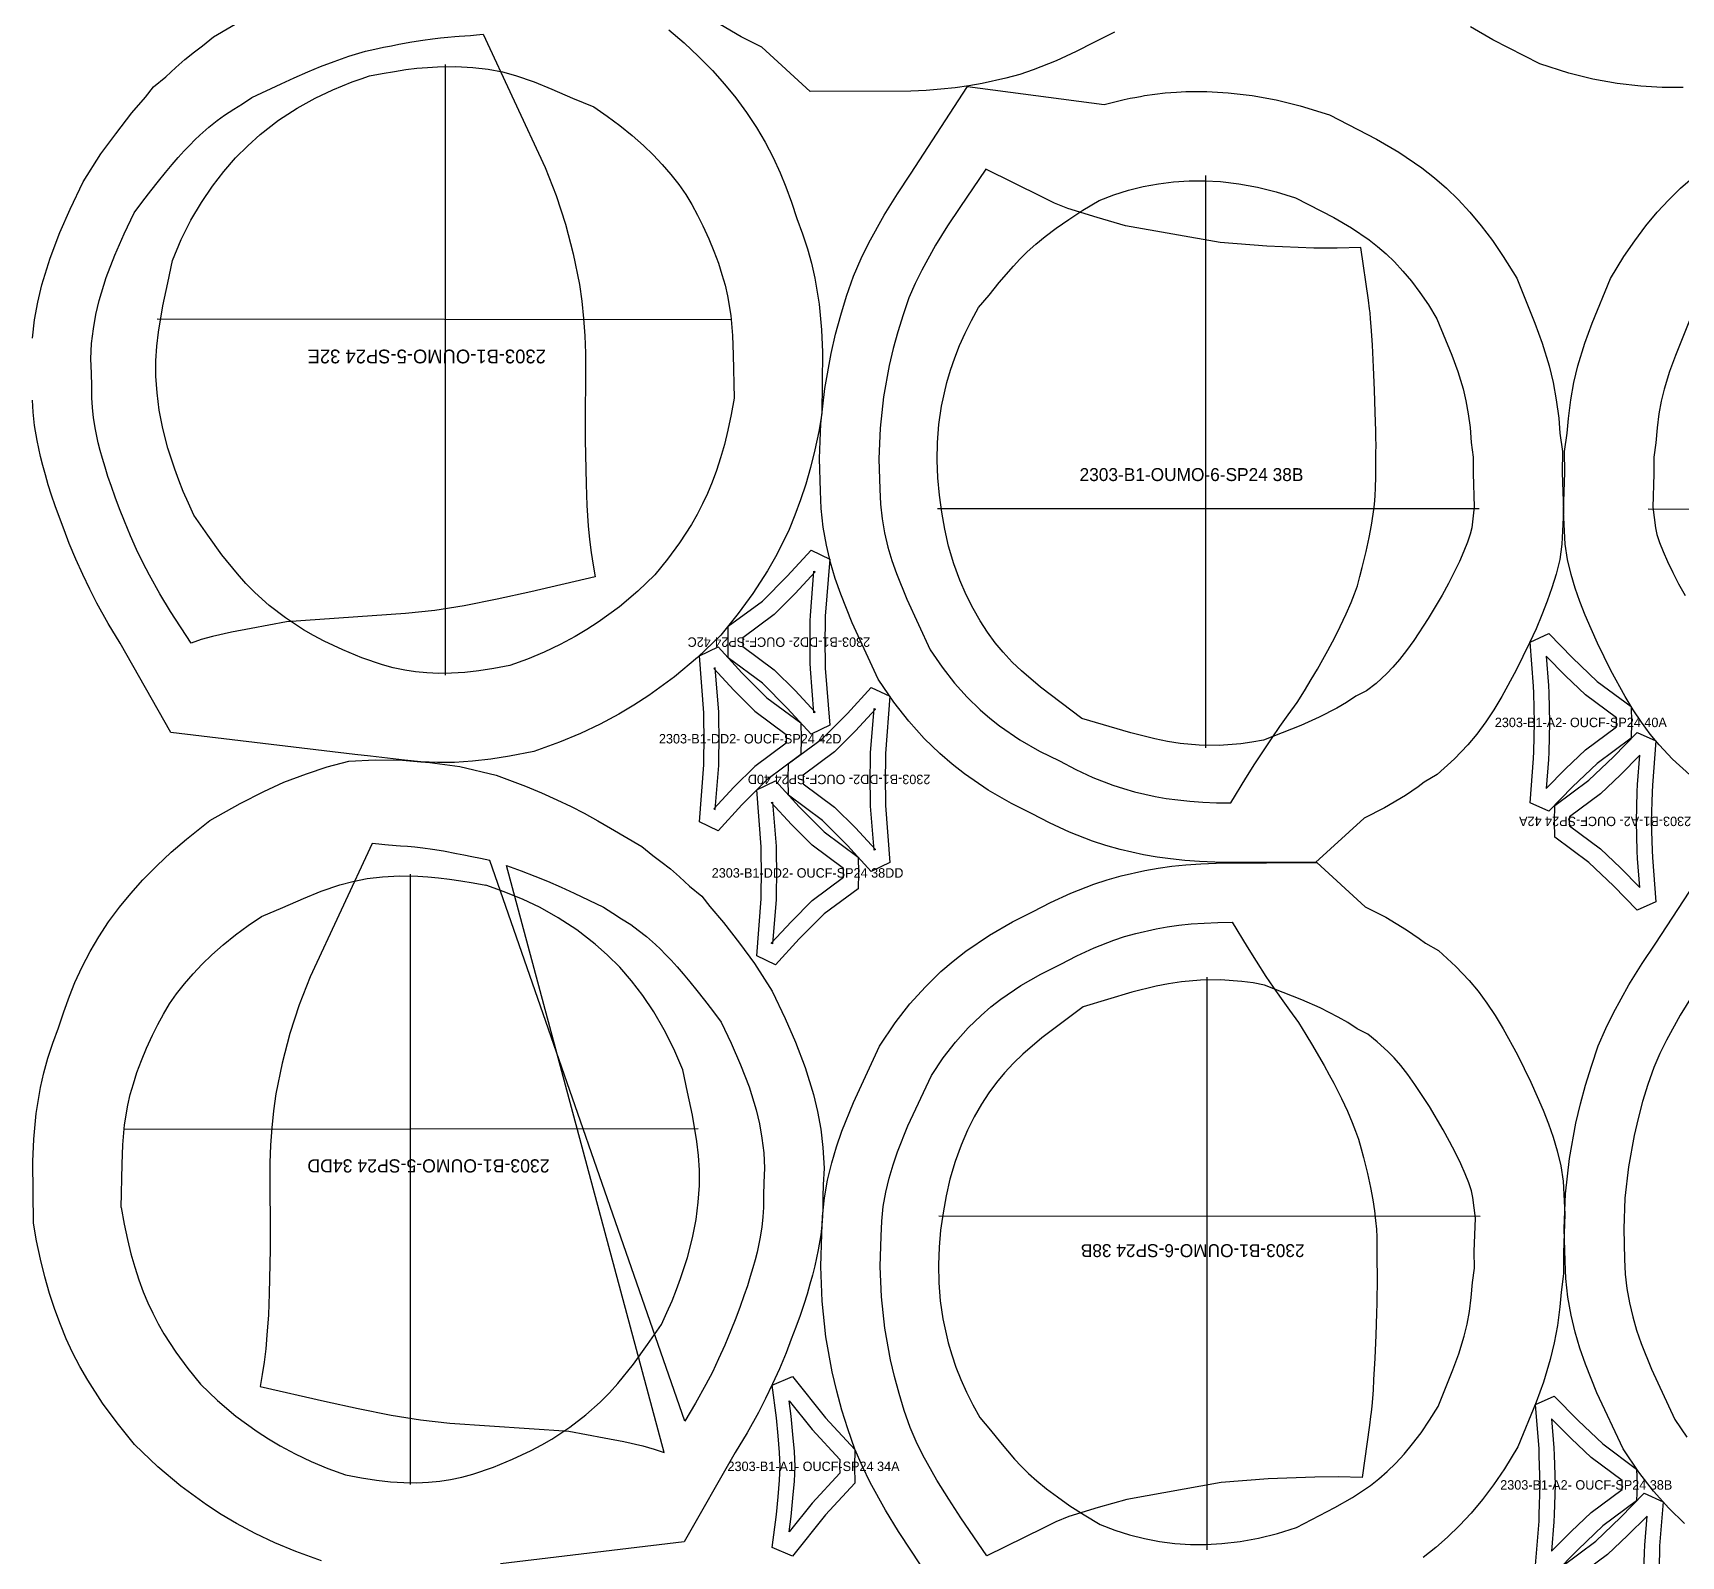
# Model space of a CAD drawing. Header units: centimetres. Extents: x 0 to 378, y 0 to 141.
# Drawn here: x 222.3 to 277.8, y 54.6 to 105.9 of the extents above; entities that cross this region are included whole.
import ezdxf
from ezdxf.enums import TextEntityAlignment as Align

# ---------------------------------------------------------------- set-up
doc = ezdxf.new("R2010")
doc.units = ezdxf.units.CM

msp = doc.modelspace()

# ---------------------------------------------------------------- linework, layer by layer
at = {"layer": 'T001L001'}
for points in [[(222.323657, 95.582739), (222.399857, 96.197419), (222.506537, 96.789239), (222.643697, 97.373439), (222.920557, 98.277679), (223.250757, 99.133659), (223.598737, 99.926138), (224.033077, 100.843078), (224.632517, 101.780338), (225.137977, 102.458518), (225.676457, 103.159558), (226.128577, 103.690418), (226.405437, 104.043478), (226.814377, 104.376218), (227.147117, 104.693718), (227.454457, 104.955338), (227.782117, 105.214418), (228.046277, 105.415078), (228.422197, 105.719878), (229.473757, 106.334558)], [(243.746016, 105.958638), (244.256556, 105.521758), (244.746776, 105.064558), (245.211596, 104.587038), (245.617996, 104.134918), (246.004076, 103.665018), (246.364756, 103.177338), (246.700036, 102.674418), (246.992136, 102.176578), (247.258836, 101.666038), (247.497596, 101.140258), (247.677936, 100.672898), (247.873516, 100.154738), (248.053856, 99.608639), (248.246896, 99.093019), (248.409456, 98.590099), (248.544076, 98.102419), (248.660916, 97.596959), (248.808236, 96.728279), (248.886976, 95.862139), (248.914916, 95.107759), (248.897136, 93.042739)], [(246.870216, 105.374438), (246.181876, 105.724958), (245.478296, 106.141518)], [(277.886156, 104.023158), (277.180036, 104.020618), (276.463756, 104.058718), (275.658576, 104.152698), (274.845776, 104.302558), (274.035516, 104.503218), (273.060156, 104.810558), (271.477736, 105.625898), (270.725896, 106.057698)], [(233.532676, 105.244898), (233.847636, 105.310938), (234.137196, 105.371898), (234.406436, 105.425238), (234.655356, 105.470958), (235.094776, 105.549698), (235.468156, 105.610658), (235.788196, 105.653838), (236.065056, 105.686858), (236.311436, 105.712258), (236.537496, 105.730038), (236.689896, 105.740198), (237.068356, 105.768138), (237.274096, 105.788458), (237.500156, 105.813858)], [(237.500156, 105.813858), (239.580416, 101.328218), (239.948716, 100.385878), (240.266216, 99.423219), (240.530376, 98.417379), (240.733576, 97.386139), (240.814856, 96.822259), (240.875816, 96.248219), (240.918996, 95.664019), (240.939316, 95.072199), (240.934236, 92.161359), (240.959636, 90.665299), (240.990116, 89.951559), (241.035836, 89.263219), (241.079016, 88.806019), (241.129816, 88.364059), (241.193316, 87.944959), (241.269516, 87.546179)], [(258.739636, 105.874818), (258.046216, 105.529378), (257.459476, 105.224578), (256.786376, 104.912158), (256.006596, 104.607358), (255.557016, 104.460038), (255.087116, 104.327958), (254.292096, 104.147618), (253.837436, 104.071418), (253.382776, 104.007918), (252.905256, 103.957118), (252.409956, 103.921558), (251.894336, 103.898698), (248.505976, 103.883458), (246.870216, 105.374438)], [(227.665277, 85.316059), (226.969317, 86.377779), (226.611177, 86.972139), (226.260657, 87.607139), (226.044757, 88.028779), (225.833937, 88.468199), (225.625657, 88.933019), (225.422457, 89.420699), (225.259897, 89.839799), (225.112577, 90.228419), (224.983037, 90.591639), (224.868737, 90.929459), (224.769677, 91.241879), (224.680777, 91.533979), (224.607117, 91.803219), (224.543617, 92.054679), (224.447097, 92.506799), (224.383597, 92.900499), (224.348037, 93.251019), (224.330257, 93.568519), (224.322637, 93.967299), (224.315017, 94.406719), (224.287077, 94.884239), (224.317557, 95.402399), (224.378517, 95.900239), (224.464877, 96.382839), (224.574097, 96.847659), (224.812857, 97.624899), (225.099877, 98.371659), (225.417377, 99.093019), (225.755197, 99.804219), (226.042217, 100.190298), (226.311457, 100.540818), (226.565457, 100.863398), (226.804217, 101.158038), (227.027737, 101.422198), (227.236017, 101.663498), (227.434137, 101.881938), (227.619557, 102.080058), (227.794817, 102.255318), (227.959917, 102.415338), (228.262177, 102.684578), (228.539037, 102.903018), (228.793037, 103.083358), (229.102917, 103.284018), (229.400097, 103.469438), (229.707437, 103.677718), (230.700577, 104.145078), (231.134917, 104.345738), (231.592117, 104.546398), (232.016297, 104.721658), (232.476037, 104.894378), (232.978957, 105.069638), (233.532676, 105.244898)], [(230.842817, 86.166959), (230.299257, 86.583519), (229.816657, 87.017859), (229.511857, 87.327739), (229.224837, 87.645239), (228.704137, 88.290399), (228.224077, 88.955879), (227.761797, 89.626439), (227.573837, 90.032839), (227.403657, 90.426539), (227.251257, 90.807539), (227.114097, 91.175839), (226.885497, 91.879419), (226.715317, 92.539819), (226.593397, 93.162119), (226.519737, 93.746319), (226.484177, 94.300039), (226.484177, 94.823279), (226.514657, 95.313499), (226.565457, 95.783399), (226.715317, 96.667319), (226.880417, 97.442019), (227.035357, 98.193859), (227.337617, 98.899979), (227.662737, 99.550219), (228.013257, 100.147118), (228.381557, 100.693218), (228.765097, 101.193598), (229.163877, 101.648258), (229.572817, 102.059738), (229.986837, 102.430578), (230.611677, 102.913178), (231.233977, 103.319578), (231.846117, 103.659938), (232.437937, 103.939338), (233.083096, 104.203498), (233.385356, 104.312718), (233.672376, 104.411778)], [(233.672376, 104.411778), (234.101636, 104.493058), (234.508036, 104.561638), (234.896656, 104.620058), (235.267496, 104.663238), (235.618016, 104.693718), (235.955836, 104.714038), (236.578136, 104.724198), (237.147096, 104.693718), (237.665256, 104.632758), (238.142776, 104.541318), (238.582196, 104.424478), (239.217196, 104.208578), (239.806476, 103.964738), (240.502436, 103.654858), (241.221256, 103.362758), (241.670836, 103.052878), (242.100096, 102.735378), (242.506496, 102.407718), (242.890036, 102.069898), (243.217696, 101.752398), (243.525036, 101.429818), (243.814596, 101.094538), (244.081296, 100.751638), (244.312436, 100.418898), (244.523256, 100.075998), (244.713756, 99.722939), (244.886476, 99.362259), (245.089676, 98.925379), (245.262396, 98.508819), (245.412256, 98.110039), (245.534176, 97.729039), (245.635776, 97.363279), (245.717056, 97.010219), (245.831356, 96.342199), (245.892316, 95.669099), (245.915176, 95.023939), (245.943116, 93.563439)], [(236.219996, 104.787698), (236.219996, 84.241639)], [(267.144496, 79.423259), (265.508736, 77.932279), (262.120376, 77.947519), (261.604756, 77.967839), (261.109456, 78.005939), (260.634476, 78.054199), (260.177276, 78.117699), (259.722616, 78.196439), (258.930136, 78.374239), (258.457696, 78.508859), (258.008116, 78.656179), (257.230876, 78.960979), (256.555236, 79.273399), (255.971036, 79.578199), (255.275076, 79.923639), (254.495296, 80.370679), (253.700276, 80.914239), (253.276096, 81.244439), (252.864616, 81.600039), (252.338836, 82.110579), (251.820676, 82.687159), (251.322836, 83.327239), (250.794516, 84.107019), (249.915676, 85.999319), (249.529596, 86.964519), (249.346716, 87.495379), (249.186696, 88.036399), (249.049536, 88.615519), (248.940316, 89.220039), (248.871736, 89.847419), (248.848876, 90.429079), (248.815856, 91.531439), (248.861576, 92.697299), (248.993656, 93.888559), (249.207016, 95.069659), (249.359416, 95.719899), (249.532136, 96.354899), (249.727716, 96.989899), (249.961396, 97.670619), (250.220476, 98.257359), (250.479556, 98.790759), (250.995176, 99.725479), (251.439676, 100.441758), (251.876556, 101.102158), (253.801876, 104.051098), (258.391656, 103.444038), (259.067296, 103.614218), (259.275576, 103.654858), (259.427976, 103.682798), (259.621016, 103.718358), (259.755636, 103.746298), (260.449056, 103.832658), (260.832596, 103.858058), (261.150096, 103.878378), (261.856216, 103.883458), (262.572496, 103.842818), (263.377676, 103.748838), (264.187936, 103.598978), (264.998196, 103.398318), (265.976096, 103.093518), (267.558516, 102.275638), (268.310356, 101.846378), (269.087596, 101.315518), (269.514316, 100.980238), (269.915636, 100.629718), (270.314416, 100.246178), (270.705576, 99.821999), (271.089116, 99.364799), (271.462496, 98.866959), (271.825716, 98.333559), (272.280376, 97.596959), (272.892516, 96.090739), (273.141436, 95.417639), (273.372576, 94.655639), (273.504656, 94.094299), (273.613876, 93.510099), (273.695156, 92.887799), (273.735796, 92.384879), (273.819616, 91.772739), (273.814536, 91.064079), (273.857716, 89.766139), (273.804376, 88.653619), (273.728176, 88.135459), (273.606256, 87.637619), (273.466556, 87.177879), (273.306536, 86.725759), (273.128736, 86.266019), (272.933156, 85.803739), (272.717256, 85.323679), (272.267676, 84.404199), (271.782536, 83.525359), (271.513296, 83.078319), (271.238976, 82.664299), (270.941796, 82.257899), (270.639536, 81.897219), (270.187416, 81.422239), (269.608296, 80.893919), (269.171416, 80.639919), (268.963136, 80.479899), (268.536416, 80.190339), (267.832836, 79.773779), (267.144496, 79.423259)], [(254.411476, 101.269798), (253.537716, 99.984558), (253.123696, 99.362259), (252.719836, 98.714559), (252.255016, 97.868739), (252.036576, 97.419159), (251.825756, 96.941639), (251.630176, 96.370139), (251.454916, 95.798639), (251.299976, 95.229679), (251.165356, 94.663259), (250.974856, 93.601539), (250.858016, 92.547439), (250.817376, 91.521279), (250.847856, 90.500199), (250.868176, 89.997279), (250.921516, 89.504519), (251.007876, 89.024459), (251.119636, 88.552019), (251.251716, 88.102439), (251.404116, 87.663019), (251.752096, 86.794339), (252.539496, 85.097619), (252.940816, 84.503259), (253.357376, 83.972399), (253.781556, 83.497419), (254.218436, 83.073239), (254.546096, 82.791299), (254.878836, 82.529679), (255.557016, 82.067399), (256.219956, 81.686399), (256.893056, 81.353659)], [(267.035276, 98.628199), (266.242796, 98.610419), (265.450316, 98.612959), (263.872976, 98.676459), (262.295636, 98.798379), (259.115556, 99.362259), (258.157976, 99.641659), (257.172456, 99.943918), (256.725416, 100.121718), (256.301236, 100.335078), (254.411476, 101.269798)], [(261.815576, 81.790539), (261.815576, 101.058978)], [(278.107136, 80.886299), (277.528016, 81.414619), (277.075896, 81.892139), (276.773636, 82.250279), (276.476456, 82.656679), (276.202136, 83.070699), (275.930356, 83.517739), (275.447756, 84.399119), (274.998176, 85.316059), (274.782276, 85.798659), (274.586696, 86.260939), (274.408896, 86.718139), (274.248876, 87.170259), (274.109176, 87.629999), (273.987256, 88.127839), (273.911056, 88.645999), (273.857716, 89.758519), (273.900896, 91.056459), (273.895816, 91.765119), (273.979636, 92.379799), (274.020276, 92.880179), (274.101556, 93.502479), (274.208236, 94.086679), (274.342856, 94.650559), (274.573996, 95.410019), (274.822916, 96.085659), (275.435056, 97.591879), (275.887176, 98.325939), (276.252936, 98.859339), (276.626316, 99.357179), (277.009856, 99.816919), (277.401016, 100.238558), (277.799796, 100.624638), (278.198576, 100.972618)], [(263.758676, 82.054699), (263.367516, 81.983579), (262.991596, 81.930239), (262.272776, 81.876899), (261.597136, 81.884519), (260.957056, 81.942939), (260.525256, 82.008979), (260.106156, 82.092799), (259.293356, 82.298539), (257.649976, 82.786219), (256.258056, 83.835239), (255.615436, 84.381339), (255.303016, 84.681059), (254.998216, 85.008719), (254.731516, 85.331299), (254.472436, 85.684359), (254.223516, 86.065359), (253.984756, 86.484459), (253.756156, 86.941659), (253.542796, 87.442039), (253.342136, 87.988139), (253.156716, 88.582499), (253.034796, 89.151459), (252.933196, 89.722959), (252.851916, 90.299539), (252.801116, 90.881199), (252.778256, 91.473019), (252.788416, 92.069919), (252.836676, 92.676979), (252.923036, 93.289119), (253.105916, 94.094299), (253.225296, 94.503239), (253.367536, 94.914719), (253.532636, 95.331279), (253.720596, 95.752919), (253.931416, 96.177099), (254.167636, 96.608899), (254.528316, 97.033079), (254.863596, 97.449639), (255.341116, 98.008439), (255.562096, 98.244659), (255.811016, 98.488499), (256.095496, 98.742499), (256.415536, 99.006659), (256.783836, 99.283519), (257.202936, 99.575619), (257.682996, 99.885498), (258.226556, 100.213158), (258.716776, 100.401118), (259.212076, 100.558598), (259.714996, 100.685598), (260.222996, 100.779578), (260.736076, 100.845618), (261.256776, 100.878638), (261.782556, 100.881178), (262.313416, 100.853238), (262.930636, 100.779578), (263.555476, 100.665278), (264.190476, 100.507798), (264.833096, 100.307138), (266.123416, 99.639119), (266.717776, 99.298759), (267.314676, 98.894899), (267.599156, 98.671379), (267.883636, 98.422459), (268.168116, 98.145599), (268.452596, 97.840799), (268.737076, 97.497899), (269.024096, 97.119439), (269.308576, 96.700339), (269.595596, 96.235519), (270.093436, 95.008699), (270.296636, 94.462599), (270.474436, 93.873319), (270.570956, 93.471999), (270.649696, 93.040199), (270.710656, 92.572839), (270.751296, 92.064839), (270.817336, 91.579699), (270.814796, 91.025979), (270.850356, 89.900759), (270.766536, 89.202259), (270.715736, 88.981279), (270.626836, 88.714579), (270.504916, 88.407239), (270.355056, 88.069419), (270.179796, 87.706199), (269.981676, 87.322659), (269.768316, 86.931499), (269.303496, 86.144099), (268.815816, 85.404959), (268.577056, 85.069679), (268.340836, 84.767419), (268.117316, 84.505799), (267.909036, 84.292439), (267.548356, 83.962239), (267.230856, 83.710779), (266.867636, 83.527899), (266.555216, 83.319619), (266.232636, 83.129119), (265.628116, 82.821779), (265.010896, 82.549999), (263.758676, 82.054699)], [(262.661396, 79.938879), (263.166856, 80.771999), (263.471656, 81.254599), (263.801856, 81.762599), (264.045696, 82.125819), (264.309856, 82.506819), (264.591796, 82.903059), (264.894056, 83.317079), (265.140436, 83.715859), (265.366496, 84.089239), (265.572236, 84.439759), (265.760196, 84.764879), (265.930376, 85.069679), (266.082776, 85.356699), (266.219936, 85.623399), (266.344396, 85.872319), (266.545056, 86.299039), (266.707616, 86.685119), (266.821916, 86.972139), (266.920976, 87.241379), (267.007336, 87.558879), (267.083536, 87.858599), (267.215616, 88.397079), (267.319756, 88.872059), (267.398496, 89.286079), (267.454376, 89.654379), (267.495016, 89.979499), (267.517876, 90.271599), (267.530576, 90.543379), (267.538196, 90.916759), (267.538196, 91.346019), (267.545816, 91.808299), (267.548356, 91.884499), (267.548356, 92.001339), (267.545816, 92.204539), (267.538196, 92.461079), (267.530576, 92.760799), (267.520416, 93.096079), (267.495016, 93.832679), (267.461996, 94.604839), (267.426436, 95.341439), (267.406116, 95.674179), (267.385796, 95.973899), (267.365476, 96.227899), (267.345156, 96.428559), (267.324836, 96.570799), (267.289276, 96.860359), (267.035276, 98.628199)], [(245.859296, 96.197419), (226.524817, 96.217739)], [(278.119836, 96.230439), (277.621996, 95.001079), (277.418796, 94.454979), (277.240996, 93.865699), (277.144476, 93.464379), (277.065736, 93.032579), (277.004776, 92.565219), (276.964136, 92.057219), (276.898096, 91.572079), (276.900636, 91.018359), (276.862536, 89.893139), (276.948896, 89.194639), (276.999696, 88.976199), (277.088596, 88.706959), (277.207976, 88.399619), (277.360376, 88.061799), (277.535636, 87.698579), (277.731216, 87.315039), (277.947116, 86.923879)], [(248.897136, 93.042739), (248.790456, 92.438219), (248.660916, 91.820999), (248.516136, 91.231719), (248.353576, 90.670379), (248.180856, 90.136979), (247.990356, 89.628979), (247.789696, 89.146379), (247.576336, 88.686639), (247.332496, 88.216739), (247.065796, 87.751919), (246.567956, 86.984839), (246.075196, 86.314279), (245.496076, 85.590379), (244.706136, 84.835999), (243.936516, 84.185759), (243.072916, 83.553299), (242.572536, 83.228179), (242.067076, 82.925919), (241.437156, 82.590639), (240.769136, 82.275679), (240.068096, 81.983579), (239.196876, 81.671159), (238.384076, 81.508599), (237.749076, 81.409539), (237.131856, 81.340959), (236.534956, 81.305399), (236.303816, 81.302859), (235.955836, 81.300319), (235.394496, 81.323179), (234.853476, 81.376519), (233.705396, 81.513679), (233.171996, 81.574639), (226.989637, 82.311239), (225.275137, 85.313519), (224.878897, 85.973919), (224.495357, 86.667339), (224.254057, 87.137239), (224.020377, 87.627459), (223.789237, 88.137999), (223.565717, 88.673939), (223.390457, 89.126059), (223.235517, 89.542619), (223.095817, 89.933779), (222.968817, 90.302079), (222.859597, 90.650059), (222.760537, 90.980259), (222.674177, 91.292679), (222.595437, 91.600019), (222.481137, 92.138499), (222.399857, 92.638879), (222.354137, 93.090999), (222.331277, 93.494859)], [(245.943116, 93.563439), (245.844056, 93.009719), (245.734836, 92.489019), (245.615456, 92.003879), (245.485916, 91.551759), (245.346216, 91.127579), (245.198896, 90.731339), (245.043956, 90.357959), (244.881396, 90.009979), (244.695976, 89.649299), (244.502936, 89.314019), (244.101616, 88.694259), (243.695216, 88.143079), (243.278656, 87.619839), (242.699536, 87.068659), (242.079776, 86.542879), (241.368576, 86.022179), (240.990116, 85.775799), (240.591336, 85.539579), (240.085876, 85.270339), (239.552476, 85.018879), (238.988596, 84.782659), (238.389156, 84.569299), (237.855756, 84.462619), (237.355376, 84.383879), (236.880396, 84.330539), (236.430816, 84.305139), (236.006636, 84.300059), (235.602776, 84.317839), (235.221776, 84.353399), (234.856016, 84.409279), (234.472476, 84.488019), (234.106716, 84.584539), (233.415836, 84.820759), (232.768137, 85.092539), (232.140757, 85.387179), (231.785157, 85.575139), (231.452417, 85.765639), (230.842817, 86.166959)], [(271.012916, 89.842339), (252.788416, 89.834719)], [(276.702516, 89.834719), (294.927016, 89.827099)], [(245.737376, 85.351619), (245.747536, 85.885019), (246.893076, 86.733379), (247.728736, 87.574119), (248.531376, 88.450419), (249.161296, 88.148159), (249.008896, 86.227919), (249.006356, 86.060279), (248.998736, 85.351619), (249.006356, 84.645499), (249.008896, 84.477859), (249.161296, 82.557619), (248.531376, 82.255359), (247.728736, 83.131659), (246.893076, 83.969859), (245.747536, 84.820759), (245.737376, 85.351619)], [(248.498356, 85.351619), (248.505976, 86.065359), (248.508516, 86.250779), (248.625356, 87.739219), (248.671076, 87.716359), (247.995436, 86.984839), (247.291856, 86.283799), (246.240296, 85.498939), (246.237756, 85.351619)], [(241.269516, 87.546179), (239.095276, 87.045799), (237.972596, 86.796879), (236.860076, 86.575899), (235.864396, 86.418419), (234.886496, 86.311739), (230.875837, 86.037419), (229.692197, 85.813899), (229.021637, 85.684359), (228.391717, 85.542119), (228.008177, 85.435439), (227.665277, 85.316059)], [(276.146256, 82.649059), (276.136096, 82.118199), (274.990556, 81.267299), (274.162516, 80.477359), (273.362416, 79.659479), (272.732496, 79.943959), (272.849336, 81.429859), (272.856956, 81.666079), (272.884896, 82.649059), (272.856956, 83.632039), (272.849336, 83.868259), (272.732496, 85.354159), (273.362416, 85.641179), (274.162516, 84.820759), (274.990556, 84.030819), (276.136096, 83.182459), (276.146256, 82.649059)], [(248.196096, 82.100419), (248.185936, 81.569559), (247.040396, 80.718659), (246.204736, 79.877919), (245.402096, 79.004159), (244.772176, 79.306419), (244.924576, 81.224119), (244.927116, 81.394299), (244.934736, 82.100419), (244.927116, 82.806539), (244.924576, 82.976719), (244.772176, 84.894419), (245.402096, 85.196679), (246.204736, 84.322919), (247.040396, 83.482179), (248.185936, 82.631279), (248.196096, 82.100419)], [(246.237756, 85.351619), (246.240296, 85.206839), (247.291856, 84.421979), (247.995436, 83.720939), (248.671076, 82.989419), (248.625356, 82.966559), (248.508516, 84.454999), (248.505976, 84.640419), (248.498356, 85.351619)], [(275.645876, 82.649059), (275.643336, 82.798919), (274.599396, 83.573619), (273.926296, 84.213699), (273.270976, 84.874099), (273.349716, 83.896199), (273.357336, 83.647279), (273.385276, 82.649059)], [(245.435116, 82.100419), (245.427496, 82.811619), (245.424956, 82.999579), (245.308116, 84.485479), (245.262396, 84.462619), (245.938036, 83.733639), (246.641616, 83.030059), (247.693176, 82.245199), (247.695716, 82.100419)], [(247.764296, 80.731359), (247.774456, 81.264759), (248.919996, 82.113119), (249.755656, 82.953859), (250.558296, 83.827619), (251.188216, 83.527899), (251.035816, 81.607659), (251.033276, 81.437479), (251.025656, 80.731359), (251.033276, 80.025239), (251.035816, 79.857599), (251.188216, 77.937359), (250.558296, 77.635099), (249.755656, 78.511399), (248.919996, 79.349599), (247.774456, 80.200499), (247.764296, 80.731359)], [(250.525276, 80.731359), (250.532896, 81.445099), (250.535436, 81.630519), (250.654816, 83.116419), (250.700536, 83.096099), (250.022356, 82.364579), (249.318776, 81.663539), (248.267216, 80.878679), (248.264676, 80.731359)], [(273.385276, 82.649059), (273.357336, 81.650839), (273.349716, 81.404459), (273.270976, 80.424019), (273.926296, 81.084419), (274.599396, 81.724499), (275.643336, 82.499199), (275.645876, 82.649059)], [(247.695716, 82.100419), (247.693176, 81.955639), (246.641616, 81.170779), (245.938036, 80.467199), (245.262396, 79.735679), (245.308116, 79.715359), (245.424956, 81.201259), (245.427496, 81.386679), (245.435116, 82.100419)], [(273.550376, 79.319119), (273.560536, 79.849979), (274.706076, 80.700879), (275.534116, 81.490819), (276.334216, 82.308699), (276.964136, 82.024219), (276.847296, 80.538319), (276.839676, 80.302099), (276.811736, 79.319119), (276.839676, 78.336139), (276.847296, 78.099919), (276.964136, 76.614019), (276.334216, 76.326999), (275.534116, 77.147419), (274.706076, 77.937359), (273.560536, 78.785719), (273.550376, 79.319119)], [(276.311356, 79.319119), (276.339296, 80.317339), (276.346916, 80.563719), (276.425656, 81.544159), (275.772876, 80.883759), (275.097236, 80.243679), (274.053296, 79.468979), (274.050756, 79.319119)], [(222.359217, 65.801239), (222.341437, 67.866259), (222.369377, 68.623179), (222.448117, 69.489319), (222.595437, 70.357999), (222.712277, 70.860919), (222.846897, 71.351139), (223.009457, 71.854059), (223.202497, 72.367139), (223.382837, 72.913239), (223.578417, 73.431399), (223.758757, 73.898759), (223.997517, 74.427079), (224.264217, 74.937619), (224.556317, 75.432919), (224.891597, 75.938379), (225.252277, 76.426059), (225.638357, 76.893419), (226.044757, 77.348079), (226.509577, 77.823059), (226.999797, 78.280259), (227.510337, 78.719679), (228.297737, 79.344519), (229.313737, 79.921099), (230.116377, 80.322419), (230.792017, 80.637379), (231.548937, 80.919319), (232.242357, 81.152999), (232.973877, 81.346039), (233.862876, 81.389219), (234.782356, 81.373979), (235.399576, 81.323179), (235.696756, 81.300319), (236.209836, 81.236819), (236.712756, 81.163159), (237.934496, 80.876139), (238.920016, 80.502759), (239.461036, 80.279239), (239.979196, 80.048099), (240.454176, 79.819499), (240.891056, 79.593439), (241.355876, 79.339439), (241.782596, 79.095599), (242.834156, 78.478379), (243.210076, 78.173579), (243.474236, 77.972919), (243.801896, 77.716379), (244.109236, 77.452219), (244.441976, 77.137259), (244.850916, 76.804519), (245.127776, 76.451459), (245.579896, 75.918059), (246.118376, 75.219559), (246.623836, 74.538839), (247.223276, 73.601579), (247.657616, 72.684639), (248.005596, 71.892159), (248.335796, 71.036179), (248.612656, 70.131939), (248.749816, 69.550279), (248.856496, 68.958459), (248.932696, 68.341239), (248.973336, 67.642739), (248.940316, 67.091559), (248.932696, 66.695319), (248.925076, 66.253359), (248.902216, 65.852039), (248.856496, 65.399919), (248.775216, 64.899539), (248.660916, 64.361059), (248.582176, 64.051179), (248.495816, 63.738759), (248.396756, 63.411099), (248.287536, 63.063119), (248.160536, 62.692279), (248.020836, 62.301119), (247.865896, 61.887099), (247.690636, 61.432439), (247.467116, 60.899039), (247.235976, 60.385959), (247.002296, 59.898279), (246.760996, 59.425839), (246.377456, 58.734959), (245.981216, 58.074559), (244.266716, 55.069739), (238.084356, 54.335679)], [(256.893056, 81.353659), (257.439156, 81.069179), (258.015736, 80.799939), (258.683756, 80.538319), (259.044436, 80.421479), (259.422896, 80.314799), (260.111236, 80.157319), (260.482076, 80.093819), (260.873236, 80.040479), (261.284716, 79.997299), (261.719056, 79.966819), (262.178796, 79.946499), (262.661396, 79.938879)], [(250.126496, 77.584299), (250.116336, 77.053439), (248.970796, 76.202539), (248.135136, 75.364339), (247.335036, 74.488039), (246.702576, 74.790299), (246.854976, 76.707999), (246.857516, 76.878179), (246.865136, 77.584299), (246.857516, 78.290419), (246.854976, 78.460599), (246.702576, 80.378299), (247.335036, 80.680559), (248.135136, 79.806799), (248.970796, 78.966059), (250.116336, 78.115159), (250.126496, 77.584299)], [(248.264676, 80.731359), (248.267216, 80.586579), (249.318776, 79.801719), (250.022356, 79.098139), (250.700536, 78.369159), (250.654816, 78.346299), (250.535436, 79.834739), (250.532896, 80.020159), (250.525276, 80.731359)], [(249.626116, 77.584299), (249.623576, 77.729079), (248.572016, 78.513939), (247.868436, 79.217519), (247.192796, 79.949039), (247.238516, 79.969359), (247.355356, 78.483459), (247.357896, 78.298039), (247.365516, 77.584299)], [(274.050756, 79.319119), (274.053296, 79.169259), (275.097236, 78.392019), (275.772876, 77.754479), (276.425656, 77.094079), (276.346916, 78.071979), (276.339296, 78.320899), (276.311356, 79.319119)], [(233.756196, 78.572359), (231.675937, 74.086719), (231.307637, 73.144379), (230.990137, 72.181719), (230.725977, 71.178419), (230.522777, 70.147179), (230.441497, 69.580759), (230.380537, 69.006719), (230.337357, 68.425059), (230.317037, 67.830699), (230.322117, 64.919859), (230.296717, 63.426339), (230.266237, 62.710059), (230.220517, 62.024259), (230.177337, 61.564519), (230.126537, 61.122559), (230.063037, 60.703459), (229.986837, 60.304679)], [(237.723676, 78.005939), (237.408716, 78.071979), (237.119156, 78.130399), (236.849916, 78.183739), (236.600996, 78.231999), (236.161576, 78.310739), (235.788196, 78.369159), (235.468156, 78.414879), (235.191296, 78.447899), (234.944916, 78.470759), (234.718856, 78.488539), (234.566456, 78.498699), (234.187996, 78.529179), (233.982256, 78.546959), (233.756196, 78.572359)], [(243.591076, 58.074559), (238.277396, 77.830679), (238.780316, 77.655419), (239.240056, 77.480159), (239.664236, 77.307439), (240.121436, 77.106779), (240.555776, 76.903579), (241.548916, 76.436219), (241.856256, 76.230479), (242.153436, 76.042519), (242.463316, 75.844399), (242.717316, 75.661519), (242.994176, 75.443079), (243.296436, 75.173839), (243.461536, 75.016359), (243.636796, 74.838559), (243.822216, 74.642979), (244.020336, 74.424539), (244.228616, 74.183239), (244.452136, 73.916539), (244.690896, 73.621899), (244.944896, 73.301859), (245.214136, 72.948799), (245.501156, 72.565259), (245.838976, 71.854059), (246.156476, 71.130159), (246.443496, 70.385939), (246.682256, 69.608699), (246.791476, 69.141339), (246.877836, 68.661279), (246.938796, 68.160899), (246.969276, 67.645279), (246.941336, 67.167759), (246.933716, 66.728339), (246.926096, 66.327019), (246.908316, 66.009519), (246.872756, 65.658999), (246.809256, 65.265299), (246.712736, 64.815719), (246.649236, 64.564259), (246.575576, 64.292479), (246.486676, 64.002919), (246.387616, 63.687959), (246.273316, 63.352679), (246.143776, 62.989459), (245.996456, 62.598299), (245.833896, 62.181739), (245.630696, 61.691519), (245.422416, 61.229239), (245.211596, 60.787279), (244.995696, 60.365639), (244.645176, 59.733179), (244.287036, 59.136279), (237.723676, 78.005939)], [(253.842516, 51.813459), (251.917196, 54.762399), (251.480316, 55.420259), (251.033276, 56.139079), (250.520196, 57.073799), (250.261116, 57.607199), (250.002036, 58.191399), (249.768356, 58.872119), (249.572776, 59.507119), (249.400056, 60.144659), (249.247656, 60.794899), (249.034296, 61.973459), (248.902216, 63.167259), (248.856496, 64.333119), (248.889516, 65.432939), (248.912376, 66.017139), (248.980956, 66.644519), (249.090176, 67.249039), (249.227336, 67.828159), (249.387356, 68.366639), (249.567696, 68.897499), (249.956316, 69.862699), (250.835156, 71.754999), (251.363476, 72.537319), (251.861316, 73.174859), (252.379476, 73.751439), (252.905256, 74.264519), (253.316736, 74.617579), (253.738376, 74.950319), (254.535936, 75.493879), (255.315716, 75.940919), (256.009136, 76.286359), (256.595876, 76.591159), (257.271516, 76.903579), (258.048756, 77.208379), (258.498336, 77.355699), (258.970776, 77.490319), (259.763256, 77.668119), (260.217916, 77.746859), (260.675116, 77.807819), (261.150096, 77.858619), (261.645396, 77.894179), (262.161016, 77.917039), (265.549376, 77.932279), (267.185136, 76.441299)], [(277.931876, 55.686959), (277.403556, 56.200039), (276.887936, 56.776619), (276.390096, 57.414159), (275.861776, 58.196479), (274.982936, 60.088779), (274.594316, 61.053979), (274.411436, 61.584839), (274.253956, 62.123319), (274.114256, 62.704979), (274.007576, 63.306959), (273.938996, 63.934339), (273.916136, 64.518539), (273.883116, 65.618359), (273.928836, 66.784219), (274.060916, 67.978019), (274.274276, 69.156579), (274.426676, 69.809359), (274.599396, 70.444359), (274.794976, 71.079359), (275.028656, 71.760079), (275.285196, 72.346819), (275.544276, 72.877679), (276.059896, 73.812399), (276.506936, 74.531219), (276.943816, 75.189079), (278.869136, 78.140559)], [(225.313237, 66.321939), (225.341177, 67.784979), (225.364037, 68.427599), (225.424997, 69.100699), (225.539297, 69.768719), (225.620577, 70.121779), (225.722177, 70.487539), (225.844097, 70.868539), (225.993957, 71.267319), (226.166677, 71.683879), (226.369877, 72.123299), (226.542597, 72.483979), (226.733097, 72.834499), (226.943917, 73.177399), (227.175057, 73.510139), (227.441757, 73.853039), (227.731317, 74.188319), (228.038657, 74.513439), (228.366317, 74.828399), (228.749857, 75.166219), (229.156257, 75.496419), (229.585517, 75.813919), (230.035097, 76.121259), (230.753917, 76.415899), (231.449877, 76.723239), (232.039157, 76.969619), (232.674157, 77.185519), (233.113576, 77.299819), (233.591096, 77.391259), (234.109256, 77.454759), (234.678216, 77.482699), (235.300516, 77.472539), (235.638336, 77.454759), (235.988856, 77.421739), (236.359696, 77.378559), (236.748316, 77.322679), (237.154716, 77.254099), (237.583976, 77.170279)], [(235.036356, 77.546199), (235.036356, 57.000139)], [(240.413536, 58.925459), (240.957096, 59.344559), (241.439696, 59.776359), (241.744496, 60.088779), (242.031516, 60.403739), (242.552216, 61.051439), (243.032276, 61.716919), (243.494556, 62.384939), (243.682516, 62.791339), (243.852696, 63.185039), (244.005096, 63.566039), (244.142256, 63.934339), (244.370856, 64.637919), (244.541036, 65.298319), (244.662956, 65.920619), (244.736616, 66.507359), (244.772176, 67.058539), (244.772176, 67.584319), (244.741696, 68.074539), (244.690896, 68.541899), (244.541036, 69.428359), (244.375936, 70.200519), (244.220996, 70.952359), (243.918736, 71.658479), (243.593616, 72.308719), (243.243096, 72.908159), (242.874796, 73.454259), (242.491256, 73.954639), (242.092476, 74.406759), (241.683536, 74.818239), (241.269516, 75.189079), (240.644676, 75.671679), (240.022376, 76.078079), (239.410236, 76.418439), (238.818416, 76.700379), (238.173256, 76.961999), (237.870996, 77.073759), (237.583976, 77.170279)], [(247.365516, 77.584299), (247.357896, 76.873099), (247.355356, 76.685139), (247.238516, 75.199239), (247.192796, 75.222099), (247.868436, 75.951079), (248.572016, 76.654659), (249.623576, 77.439519), (249.626116, 77.584299)], [(267.185136, 76.441299), (267.873476, 76.090779), (268.577056, 75.674219), (269.003776, 75.382119), (269.212056, 75.224639), (269.648936, 74.970639), (270.228056, 74.439779), (270.680176, 73.964799), (270.982436, 73.606659), (271.279616, 73.200259), (271.553936, 72.786239), (271.823176, 72.339199), (272.308316, 71.457819), (272.757896, 70.540879), (272.973796, 70.058279), (273.169376, 69.595999), (273.347176, 69.138799), (273.507196, 68.686679), (273.646896, 68.226939), (273.768816, 67.729099), (273.845016, 67.208399), (273.898356, 66.095879), (273.855176, 64.797939), (273.860256, 64.091819), (273.776436, 63.477139), (273.735796, 62.976759), (273.654516, 62.354459), (273.545296, 61.770259), (273.410676, 61.206379), (273.179536, 60.446919), (272.933156, 59.771279), (272.321016, 58.265059), (271.866356, 57.530999), (271.503136, 56.995059), (271.129756, 56.499759), (270.746216, 56.040019), (270.355056, 55.618379), (269.956276, 55.232299), (269.554956, 54.884319), (269.128236, 54.546499)], [(256.933696, 74.510899), (257.479796, 74.795379), (258.056376, 75.064619), (258.724396, 75.323699), (259.085076, 75.443079), (259.463536, 75.549759), (260.151876, 75.704699), (260.522716, 75.768199), (260.913876, 75.824079), (261.325356, 75.867259), (261.759696, 75.897739), (262.219436, 75.918059), (262.702036, 75.923139)], [(262.702036, 75.923139), (263.207496, 75.092559), (263.512296, 74.609959), (263.842496, 74.101959), (264.086336, 73.736199), (264.350496, 73.357739), (264.629896, 72.961499), (264.934696, 72.547479), (265.181076, 72.148699), (265.407136, 71.772779), (265.612876, 71.424799), (265.800836, 71.097139), (265.968476, 70.792339), (266.123416, 70.507859), (266.260576, 70.241159), (266.385036, 69.992239), (266.585696, 69.562979), (266.748256, 69.179439), (266.860016, 68.892419), (266.961616, 68.620639), (267.047976, 68.303139), (267.124176, 68.005959), (267.256256, 67.467479), (267.360396, 66.992499), (267.439136, 66.578479), (267.495016, 66.210179), (267.533116, 65.885059), (267.558516, 65.590419), (267.571216, 65.321179), (267.578836, 64.945259), (267.578836, 64.518539), (267.586456, 64.053719), (267.588996, 63.977519), (267.588996, 63.863219), (267.586456, 63.657479), (267.578836, 63.403479), (267.571216, 63.101219), (267.561056, 62.768479), (267.535656, 62.029339), (267.502636, 61.257179), (267.464536, 60.520579), (267.446756, 60.187839), (267.426436, 59.890659), (267.406116, 59.636659), (267.385796, 59.435999), (267.365476, 59.293759), (267.329916, 59.001659), (267.075916, 57.236359)], [(254.452116, 54.594759), (253.578356, 55.877459), (253.164336, 56.502299), (252.760476, 57.149999), (252.295656, 57.993279), (252.074676, 58.445399), (251.866396, 58.920379), (251.670816, 59.494419), (251.493016, 60.063379), (251.340616, 60.632339), (251.205996, 61.201299), (251.015496, 62.263019), (250.898656, 63.317119), (250.858016, 64.343279), (250.888496, 65.364359), (250.908816, 65.867279), (250.962156, 66.360039), (251.048516, 66.840099), (251.160276, 67.312539), (251.292356, 67.759579), (251.444756, 68.201539), (251.792736, 69.070219), (252.580136, 70.766939), (252.981456, 71.361299), (253.398016, 71.892159), (253.822196, 72.367139), (254.259076, 72.788779), (254.586736, 73.073259), (254.919476, 73.334879), (255.597656, 73.797159), (256.260596, 74.175619), (256.933696, 74.510899)], [(263.796776, 73.809859), (263.408156, 73.880979), (263.029696, 73.934319), (262.313416, 73.985119), (261.637776, 73.980039), (260.997696, 73.921619), (260.565896, 73.855579), (260.146796, 73.771759), (259.331456, 73.566019), (257.690616, 73.078339), (256.298696, 72.029319), (255.656076, 71.483219), (255.343656, 71.180959), (255.038856, 70.853299), (254.772156, 70.530719), (254.513076, 70.180199), (254.264156, 69.796659), (254.022856, 69.380099), (253.796796, 68.922899), (253.583436, 68.422519), (253.382776, 67.876419), (253.197356, 67.282059), (253.075436, 66.713099), (252.973836, 66.139059), (252.892556, 65.565019), (252.841756, 64.983359), (252.818896, 64.391539), (252.829056, 63.792099), (252.877316, 63.187579), (252.963676, 62.575439), (253.146556, 61.770259), (253.265936, 61.361319), (253.408176, 60.947299), (253.573276, 60.530739), (253.758696, 60.111639), (253.972056, 59.684919), (254.208276, 59.255659), (254.568956, 58.831479), (254.904236, 58.414919), (255.379216, 57.853579), (255.602736, 57.617359), (255.851656, 57.373519), (256.133596, 57.122059), (256.456176, 56.857899), (256.824476, 56.581039), (257.243576, 56.286399), (257.723636, 55.979059), (258.267196, 55.651399), (258.757416, 55.463439), (259.252716, 55.305959), (259.755636, 55.178959), (260.263636, 55.082439), (260.776716, 55.018939), (261.297416, 54.983379), (261.823196, 54.980839), (262.354056, 55.011319), (262.971276, 55.082439), (263.596116, 55.199279), (264.231116, 55.356759), (264.873736, 55.557419), (266.164056, 56.222899), (266.758416, 56.565799), (267.355316, 56.969659), (267.639796, 57.193179), (267.924276, 57.442099), (268.208756, 57.716419), (268.493236, 58.023759), (268.777716, 58.366659), (269.064736, 58.745119), (269.349216, 59.164219), (269.636236, 59.626499), (270.134076, 60.855859), (270.334736, 61.401959), (270.515076, 61.991239), (270.611596, 62.392559), (270.690336, 62.824359), (270.751296, 63.291719), (270.791936, 63.799719), (270.857976, 64.284859), (270.855436, 64.838579), (270.890996, 65.963799), (270.804636, 66.662299), (270.756376, 66.880739), (270.667476, 67.149979), (270.545556, 67.454779), (270.395696, 67.795139), (270.220436, 68.158359), (270.022316, 68.541899), (269.808956, 68.933059), (269.344136, 69.717919), (268.856456, 70.459599), (268.615156, 70.794879), (268.381476, 71.097139), (268.157956, 71.358759), (267.949676, 71.572119), (267.588996, 71.899779), (267.271496, 72.153779), (266.908276, 72.334119), (266.593316, 72.544939), (266.273276, 72.732899), (265.668756, 73.042779), (265.051536, 73.314559), (263.796776, 73.809859)], [(261.856216, 74.071479), (261.856216, 54.805579)], [(278.188416, 73.451719), (277.787096, 72.801479), (277.322276, 71.958199), (277.101296, 71.506079), (276.893016, 71.031099), (276.694896, 70.459599), (276.519636, 69.888099), (276.364696, 69.319139), (276.232616, 68.750179), (276.039576, 67.690999), (275.925276, 66.634359), (275.884636, 65.608199), (275.915116, 64.587119), (275.932896, 64.084199), (275.988776, 63.593979), (276.072596, 63.111379), (276.186896, 62.638939), (276.318976, 62.191899), (276.468836, 61.749939), (276.819356, 60.881259), (277.606756, 59.184539), (278.008076, 58.592719)], [(225.397057, 68.958459), (244.731536, 68.978779)], [(225.313237, 66.321939), (225.412297, 65.768219), (225.521517, 65.250059), (225.640897, 64.764919), (225.770437, 64.310259), (225.910137, 63.886079), (226.057457, 63.489839), (226.212397, 63.118999), (226.374957, 62.768479), (226.560377, 62.410339), (226.753417, 62.072519), (227.154737, 61.452759), (227.561137, 60.901579), (227.977697, 60.378339), (228.556817, 59.827159), (229.176577, 59.303919), (229.887777, 58.783219), (230.266237, 58.536839), (230.665017, 58.300619), (231.170477, 58.028839), (231.703877, 57.777379), (232.267757, 57.543699), (232.867197, 57.327799), (233.400596, 57.221119), (233.900976, 57.142379), (234.375956, 57.091579), (234.825536, 57.063639), (235.249716, 57.058559), (235.653576, 57.076339), (236.034576, 57.114439), (236.400336, 57.167779), (236.783876, 57.246519), (237.149636, 57.345579), (237.840516, 57.579259), (238.488216, 57.853579), (239.115596, 58.148219), (239.471196, 58.333639), (239.803936, 58.526679), (240.413536, 58.925459)], [(271.053556, 66.022219), (252.829056, 66.029839)], [(232.059477, 54.429659), (231.188257, 54.744619), (230.487217, 55.034179), (229.819197, 55.349139), (229.189277, 55.686959), (228.683817, 55.986679), (228.183437, 56.311799), (227.319837, 56.944259), (226.550217, 57.597039), (225.760277, 58.348879), (225.181157, 59.075319), (224.688397, 59.743339), (224.190557, 60.510419), (223.923857, 60.975239), (223.680017, 61.447679), (223.466657, 61.907419), (223.265997, 62.387479), (223.075497, 62.895479), (222.902777, 63.431419), (222.740217, 63.992759), (222.595437, 64.579499), (222.465897, 65.199259), (222.359217, 65.801239)], [(249.989336, 57.612279), (250.009656, 57.050939), (249.019056, 55.984139), (247.911616, 54.592219), (247.220736, 54.884319), (247.365516, 55.986679), (247.423936, 56.583579), (247.472196, 57.144919), (247.492516, 57.612279), (247.472196, 58.079639), (247.423936, 58.643519), (247.365516, 59.240419), (247.220736, 60.342779), (247.911616, 60.634879), (249.019056, 59.242959), (250.009656, 58.176159), (249.989336, 57.612279)], [(229.986837, 60.304679), (232.161077, 59.806839), (233.283756, 59.557919), (234.396276, 59.336939), (235.391956, 59.176919), (236.369856, 59.070239), (240.380516, 58.795919), (241.564156, 58.572399), (242.234716, 58.445399), (242.864636, 58.300619), (243.248176, 58.193939), (243.591076, 58.074559)], [(276.331676, 56.987439), (276.318976, 56.454039), (275.175976, 55.605679), (274.347936, 54.815739), (273.545296, 53.995319), (272.915376, 54.282339), (273.032216, 55.768239), (273.039836, 56.004459), (273.070316, 56.987439), (273.039836, 57.970419), (273.032216, 58.206639), (272.915376, 59.692539), (273.545296, 59.977019), (274.347936, 59.159139), (275.175976, 58.369199), (276.318976, 57.518299), (276.331676, 56.987439)], [(247.992896, 57.612279), (247.970036, 58.112659), (247.921776, 58.686699), (247.863356, 59.298839), (247.794776, 59.819539), (248.564396, 58.851799), (249.496576, 57.845959), (249.488956, 57.612279)], [(275.831296, 56.987439), (275.826216, 57.137299), (274.782276, 57.911999), (274.109176, 58.552079), (273.456396, 59.212479), (273.532596, 58.232039), (273.540216, 57.985659), (273.570696, 56.987439)], [(249.488956, 57.612279), (249.496576, 57.381139), (248.564396, 56.375299), (247.794776, 55.407559), (247.863356, 55.928259), (247.921776, 56.537859), (247.970036, 57.114439), (247.992896, 57.612279)], [(267.075916, 57.236359), (266.283436, 57.254139), (265.490956, 57.251599), (263.911076, 57.188099), (262.336276, 57.066179), (259.156196, 56.499759), (258.198616, 56.222899), (257.213096, 55.920639), (256.766056, 55.742839), (256.341876, 55.526939), (254.452116, 54.594759)], [(273.570696, 56.987439), (273.540216, 55.989219), (273.532596, 55.740299), (273.456396, 54.762399), (274.109176, 55.422799), (274.782276, 56.062879), (275.826216, 56.837579), (275.831296, 56.987439)], [(273.791676, 53.715919), (273.804376, 54.246779), (274.947376, 55.097679), (275.775416, 55.887619), (276.575516, 56.705499), (277.205436, 56.421019), (277.088596, 54.935119), (277.083516, 54.698899), (277.053036, 53.715919), (277.083516, 52.732939), (277.088596, 52.496719), (277.205436, 51.010819), (276.575516, 50.723799), (275.775416, 51.544219), (274.947376, 52.334159), (273.804376, 53.185059), (273.791676, 53.715919)], [(276.552656, 53.715919), (276.583136, 54.714139), (276.590756, 54.960519), (276.666956, 55.940959), (276.014176, 55.280559), (275.338536, 54.640479), (274.294596, 53.865779), (274.292056, 53.715919)]]:
    msp.add_lwpolyline(points, dxfattribs=at)

# ---------------------------------------------------------------- texts
at = {"layer": 'ABC'}
for s, height, p in [('2303-B1-OUMO-5-SP24 32E', 0.463, (235.597696, 94.965519)), ('2303-B1-DD2- OUCF-SP24 42C', 0.318, (247.449336, 85.351619)), ('2303-B1-DD2- OUCF-SP24 40D', 0.318, (249.476256, 80.731359)), ('2303-B1-A2- OUCF-SP24 42A', 0.318, (275.257256, 79.319119)), ('2303-B1-OUMO-5-SP24 34DD', 0.444, (235.656116, 67.724019)), ('2303-B1-OUMO-6-SP24 38B', 0.435, (261.376156, 64.871599))]:
    msp.add_text(s, height=height, rotation=180, dxfattribs=at).set_placement(p, align=Align.MIDDLE_CENTER)
for s, height, p in [('2303-B1-OUMO-6-SP24 38B', 0.435, (261.335516, 90.990419)), ('2303-B1-A2- OUCF-SP24 40A', 0.318, (274.439376, 82.649059)), ('2303-B1-DD2- OUCF-SP24 42D', 0.318, (246.484136, 82.100419)), ('2303-B1-DD2- OUCF-SP24 38DD', 0.318, (248.414536, 77.584299)), ('2303-B1-A1- OUCF-SP24 34A', 0.318, (248.615196, 57.612279)), ('2303-B1-A2- OUCF-SP24 38B', 0.318, (274.622256, 56.987439))]:
    msp.add_text(s, height=height, dxfattribs=at).set_placement(p, align=Align.MIDDLE_CENTER)

doc.saveas('drawing.dxf')
